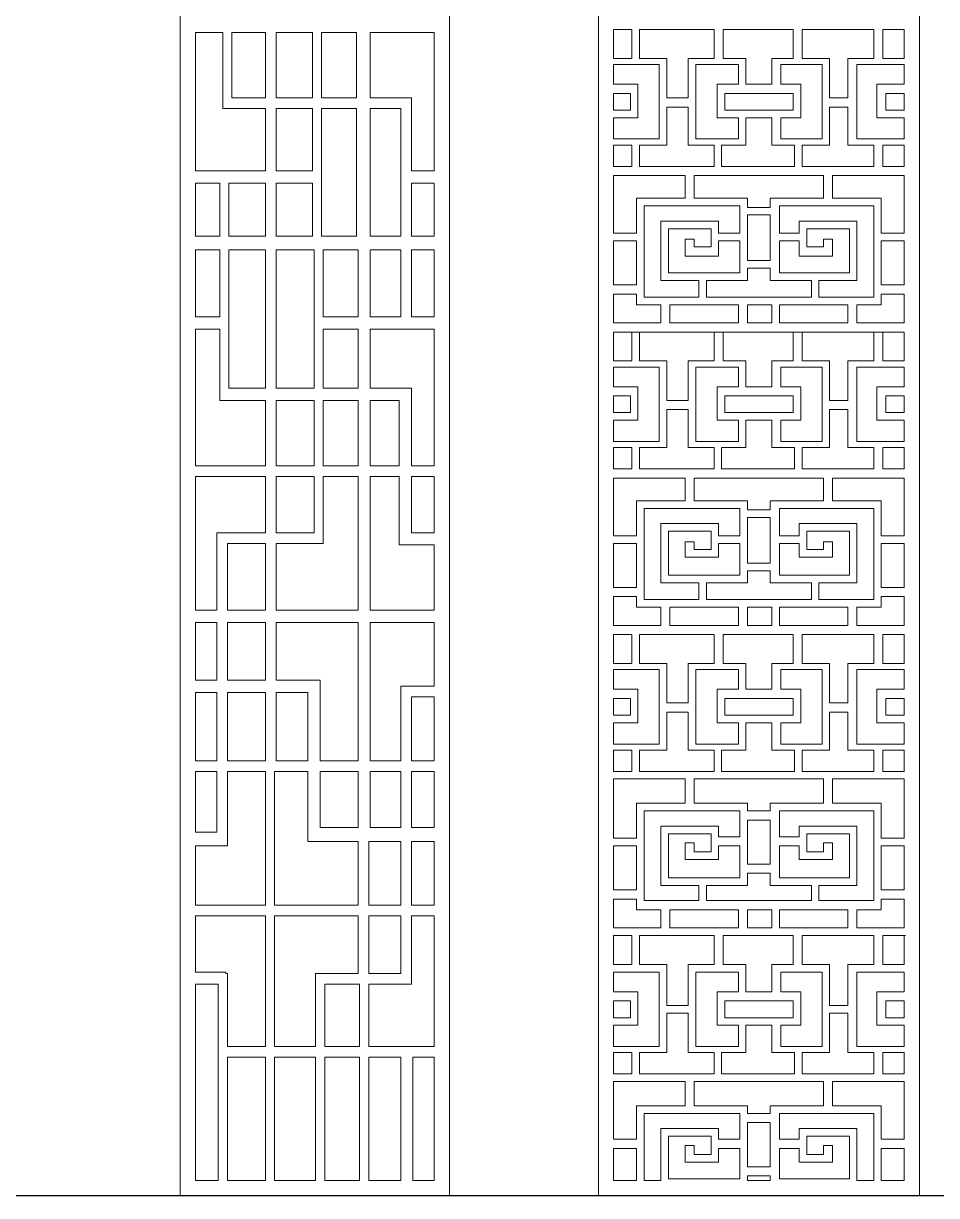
# Model space of a CAD drawing. Extents: x -66030 to 95157, y -13132 to 45879.
# Drawn here: x 58272 to 60617, y 31869 to 34880 of the extents above; entities that cross this region are included whole.
import ezdxf

# ---------------------------------------------------------------- set-up
doc = ezdxf.new("R2010")
doc.units = 0
doc.header["$LTSCALE"] = 100
doc.header["$MEASUREMENT"] = 0
doc.layers.get('0').update_dxf_attribs({"linetype": 'CONTINUOUS'})
doc.layers.add('3', color=11, linetype='CONTINUOUS')

msp = doc.modelspace()

# ---------------------------------------------------------------- linework, layer by layer
at = {"lineweight": 0}
for points in [[(58674.2, 36712.3), (59365.5, 36712.3), (59365.5, 31868.9), (58674.2, 31868.9), (58674.2, 36712.3)], [(60572.5, 31868.9), (60545.1, 31868.9), (60455.3, 31868.9), (60314.7, 31868.9), (60295.2, 31868.9), (60025.7, 31868.9), (60006.1, 31868.9), (59865.5, 31868.9), (59779.6, 31868.9), (59748.3, 31868.9), (59748.3, 36712.3), (59846, 36712.3), (59865.5, 36712.3), (60111.6, 36712.3), (60131.1, 36712.3), (60189.7, 36712.3), (60213.1, 36712.3), (60455.3, 36712.3), (60474.8, 36712.3), (60572.5, 36712.3), (60572.5, 31868.9)], [(58713.2, 34501.6), (58713.2, 34857), (58748.4, 34857), (58783.6, 34857), (58783.6, 34806.2), (58783.6, 34759.3), (58783.6, 34708.6), (58783.6, 34661.7), (58838.2, 34661.7), (58892.9, 34661.7), (58892.9, 34622.6), (58892.9, 34583.6), (58892.9, 34540.6), (58892.9, 34501.6), (58850, 34501.6), (58803.1, 34501.6), (58760.1, 34501.6), (58713.2, 34501.6)], [(58892.9, 34689), (58850, 34689), (58807, 34689), (58807, 34732), (58807, 34771.1), (58807, 34814), (58807, 34857), (58850, 34857), (58892.9, 34857), (58892.9, 34814), (58892.9, 34771.1), (58892.9, 34732), (58892.9, 34689)], [(59014, 34689), (58967.1, 34689), (58920.3, 34689), (58920.3, 34732), (58920.3, 34771.1), (58920.3, 34814), (58920.3, 34857), (58967.1, 34857), (59014, 34857), (59014, 34814), (59014, 34771.1), (59014, 34732), (59014, 34689)], [(59127.3, 34689), (59084.3, 34689), (59037.4, 34689), (59037.4, 34732), (59037.4, 34771.1), (59037.4, 34814), (59037.4, 34857), (59084.3, 34857), (59127.3, 34857), (59127.3, 34814), (59127.3, 34771.1), (59127.3, 34732), (59127.3, 34689)], [(59326.5, 34857), (59326.5, 34501.6), (59299.1, 34501.6), (59267.9, 34501.6), (59267.9, 34548.4), (59267.9, 34595.3), (59267.9, 34642.2), (59267.9, 34689), (59213.2, 34689), (59162.4, 34689), (59162.4, 34732), (59162.4, 34771.1), (59162.4, 34814), (59162.4, 34857), (59205.4, 34857), (59248.4, 34857), (59287.4, 34857), (59326.5, 34857)], [(59834.3, 34864.8), (59834.3, 34864.8), (59799.1, 34864.8), (59787.4, 34864.8), (59787.4, 34790.6), (59834.3, 34790.6), (59834.3, 34864.8)], [(59853.8, 34864.8), (59853.8, 34794.5), (59853.8, 34790.6), (59924.1, 34790.6), (59924.1, 34689), (59978.8, 34689), (59978.8, 34790.6), (60045.2, 34790.6), (60045.2, 34794.5), (60045.2, 34864.8), (59853.8, 34864.8)], [(60068.6, 34864.8), (60068.6, 34794.5), (60068.6, 34790.6), (60127.2, 34790.6), (60127.2, 34724.2), (60193.6, 34724.2), (60193.6, 34790.6), (60248.3, 34790.6), (60248.3, 34794.5), (60248.3, 34864.8), (60248.3, 34864.8), (60068.6, 34864.8)], [(60271.7, 34864.8), (60271.7, 34864.8), (60271.7, 34794.5), (60271.7, 34790.6), (60342, 34790.6), (60342, 34689), (60388.9, 34689), (60388.9, 34790.6), (60455.3, 34790.6), (60455.3, 34794.5), (60455.3, 34864.8), (60455.3, 34864.8), (60271.7, 34864.8)], [(60478.7, 34864.8), (60478.7, 34864.8), (60478.7, 34790.6), (60533.4, 34790.6), (60533.4, 34864.8), (60521.7, 34864.8), (60478.7, 34864.8)], [(59787.4, 34724.2), (59849.9, 34724.2), (59849.9, 34638.3), (59787.4, 34638.3), (59787.4, 34583.6), (59904.6, 34583.6), (59904.6, 34775), (59787.4, 34775), (59787.4, 34724.2)], [(60053, 34724.2), (60107.7, 34724.2), (60107.7, 34775), (59998.3, 34775), (59998.3, 34583.6), (60107.7, 34583.6), (60107.7, 34638.3), (60053, 34638.3), (60053, 34724.2)], [(60217, 34724.2), (60267.8, 34724.2), (60267.8, 34638.3), (60217, 34638.3), (60217, 34583.6), (60322.5, 34583.6), (60322.5, 34775), (60217, 34775), (60217, 34724.2)], [(60463.1, 34724.2), (60533.4, 34724.2), (60533.4, 34775), (60412.3, 34775), (60412.3, 34583.6), (60533.4, 34583.6), (60533.4, 34638.3), (60463.1, 34638.3), (60463.1, 34724.2)], [(59787.4, 34700.8), (59830.4, 34700.8), (59830.4, 34657.8), (59787.4, 34657.8), (59787.4, 34700.8)], [(60072.5, 34700.8), (60248.3, 34700.8), (60248.3, 34657.8), (60072.5, 34657.8), (60072.5, 34700.8)], [(60533.4, 34657.8), (60486.6, 34657.8), (60486.6, 34700.8), (60533.4, 34700.8), (60533.4, 34657.8)], [(60045.2, 34513.3), (60045.2, 34568), (59978.8, 34568), (59978.8, 34665.6), (59924.1, 34665.6), (59924.1, 34568), (59853.8, 34568), (59853.8, 34513.3), (60045.2, 34513.3)], [(60455.3, 34513.3), (60455.3, 34568), (60388.9, 34568), (60388.9, 34665.6), (60342, 34665.6), (60342, 34568), (60271.7, 34568), (60271.7, 34513.3), (60455.3, 34513.3)], [(58920.3, 34661.7), (58967.1, 34661.7), (59014, 34661.7), (59014, 34622.6), (59014, 34583.6), (59014, 34540.6), (59014, 34501.6), (58967.1, 34501.6), (58920.3, 34501.6), (58920.3, 34540.6), (58920.3, 34583.6), (58920.3, 34622.6), (58920.3, 34661.7)], [(59037.4, 34661.7), (59084.3, 34661.7), (59127.3, 34661.7), (59127.3, 34579.7), (59127.3, 34497.6), (59127.3, 34415.6), (59127.3, 34333.6), (59084.3, 34333.6), (59037.4, 34333.6), (59037.4, 34415.6), (59037.4, 34497.6), (59037.4, 34579.7), (59037.4, 34661.7)], [(59162.4, 34661.7), (59201.5, 34661.7), (59240.6, 34661.7), (59240.6, 34579.7), (59240.6, 34497.6), (59240.6, 34415.6), (59240.6, 34333.6), (59201.5, 34333.6), (59162.4, 34333.6), (59162.4, 34415.6), (59162.4, 34497.6), (59162.4, 34579.7), (59162.4, 34661.7)], [(60252.2, 34513.3), (60252.2, 34568), (60193.6, 34568), (60193.6, 34638.3), (60127.2, 34638.3), (60127.2, 34568), (60064.7, 34568), (60064.7, 34513.3), (60252.2, 34513.3)], [(59787.4, 34568), (59834.3, 34568), (59834.3, 34513.3), (59799.1, 34513.3), (59787.4, 34513.3), (59787.4, 34568)], [(60533.4, 34513.3), (60521.7, 34513.3), (60521.7, 34513.3), (60478.7, 34513.3), (60478.7, 34568), (60533.4, 34568), (60533.4, 34513.3)], [(59787.4, 34489.8), (59971, 34489.8), (59971, 34431.2), (59865.5, 34431.2), (59846, 34431.2), (59846, 34411.7), (59846, 34341.4), (59787.4, 34341.4), (59787.4, 34489.8)], [(59994.4, 34489.8), (60326.4, 34489.8), (60326.4, 34431.2), (60213.1, 34431.2), (60189.7, 34431.2), (60189.7, 34411.7), (60189.7, 34407.8), (60131.1, 34407.8), (60131.1, 34411.7), (60131.1, 34431.2), (60111.6, 34431.2), (59994.4, 34431.2), (59994.4, 34489.8)], [(60533.4, 34341.4), (60474.8, 34341.4), (60474.8, 34411.7), (60474.8, 34431.2), (60455.3, 34431.2), (60349.8, 34431.2), (60349.8, 34489.8), (60533.4, 34489.8), (60533.4, 34341.4)], [(58713.2, 34333.6), (58713.2, 34470.3), (58744.5, 34470.3), (58775.7, 34470.3), (58775.7, 34435.2), (58775.7, 34403.9), (58775.7, 34368.7), (58775.7, 34333.6), (58744.5, 34333.6), (58713.2, 34333.6)], [(58799.2, 34470.3), (58846, 34470.3), (58892.9, 34470.3), (58892.9, 34435.2), (58892.9, 34403.9), (58892.9, 34368.7), (58892.9, 34333.6), (58846, 34333.6), (58799.2, 34333.6), (58799.2, 34368.7), (58799.2, 34403.9), (58799.2, 34435.2), (58799.2, 34470.3)], [(58920.3, 34470.3), (58967.1, 34470.3), (59014, 34470.3), (59014, 34435.2), (59014, 34403.9), (59014, 34368.7), (59014, 34333.6), (58967.1, 34333.6), (58920.3, 34333.6), (58920.3, 34368.7), (58920.3, 34403.9), (58920.3, 34435.2), (58920.3, 34470.3)], [(59267.9, 34470.3), (59299.1, 34470.3), (59326.5, 34470.3), (59326.5, 34333.6), (59299.1, 34333.6), (59267.9, 34333.6), (59267.9, 34368.7), (59267.9, 34403.9), (59267.9, 34435.2), (59267.9, 34470.3)], [(60056.9, 34341.4), (60111.6, 34341.4), (60111.6, 34411.7), (59865.5, 34411.7), (59865.5, 34177.4), (60006.1, 34177.4), (60006.1, 34220.3), (59928, 34220.3), (59908.5, 34220.3), (59908.5, 34239.9), (59908.5, 34353.1), (59908.5, 34360.9), (59908.5, 34372.7), (60037.4, 34372.7), (60056.9, 34372.7), (60056.9, 34353.1), (60056.9, 34341.4)], [(60263.9, 34341.4), (60213.1, 34341.4), (60213.1, 34411.7), (60455.3, 34411.7), (60455.3, 34177.4), (60314.7, 34177.4), (60314.7, 34220.3), (60392.8, 34220.3), (60412.3, 34220.3), (60412.3, 34239.9), (60412.3, 34353.1), (60412.3, 34360.9), (60412.3, 34372.7), (60283.4, 34372.7), (60263.9, 34372.7), (60263.9, 34353.1), (60263.9, 34341.4)], [(60131.1, 34388.3), (60131.1, 34271.1), (60189.7, 34271.1), (60189.7, 34388.3), (60131.1, 34388.3)], [(60111.6, 34321.9), (60056.9, 34321.9), (60056.9, 34306.3), (60056.9, 34282.8), (60037.4, 34282.8), (59994.4, 34282.8), (59971, 34282.8), (59971, 34306.3), (59971, 34325.8), (59994.4, 34325.8), (59994.4, 34306.3), (60037.4, 34306.3), (60037.4, 34353.1), (59928, 34353.1), (59928, 34239.9), (60111.6, 34239.9), (60111.6, 34321.9)], [(60213.1, 34321.9), (60263.9, 34321.9), (60263.9, 34306.3), (60263.9, 34282.8), (60283.4, 34282.8), (60326.4, 34282.8), (60349.8, 34282.8), (60349.8, 34306.3), (60349.8, 34325.8), (60326.4, 34325.8), (60326.4, 34306.3), (60283.4, 34306.3), (60283.4, 34353.1), (60392.8, 34353.1), (60392.8, 34239.9), (60213.1, 34239.9), (60213.1, 34321.9)], [(59787.4, 34321.9), (59846, 34321.9), (59846, 34208.6), (59787.4, 34208.6), (59787.4, 34321.9)], [(60533.4, 34208.6), (60474.8, 34208.6), (60474.8, 34321.9), (60533.4, 34321.9), (60533.4, 34208.6)], [(58713.2, 34126.6), (58713.2, 34298.4), (58744.5, 34298.4), (58775.7, 34298.4), (58775.7, 34259.4), (58775.7, 34212.5), (58775.7, 34165.6), (58775.7, 34126.6), (58744.5, 34126.6), (58713.2, 34126.6)], [(58892.9, 33943), (58846, 33943), (58799.2, 33943), (58799.2, 34028.9), (58799.2, 34118.8), (58799.2, 34212.5), (58799.2, 34298.4), (58846, 34298.4), (58892.9, 34298.4), (58892.9, 34212.5), (58892.9, 34118.8), (58892.9, 34028.9), (58892.9, 33943)], [(59017.9, 33943), (58967.1, 33943), (58920.3, 33943), (58920.3, 34028.9), (58920.3, 34118.8), (58920.3, 34212.5), (58920.3, 34298.4), (58967.1, 34298.4), (59017.9, 34298.4), (59017.9, 34212.5), (59017.9, 34118.8), (59017.9, 34028.9), (59017.9, 33943)], [(59131.2, 34126.6), (59084.3, 34126.6), (59041.3, 34126.6), (59041.3, 34165.6), (59041.3, 34212.5), (59041.3, 34259.4), (59041.3, 34298.4), (59084.3, 34298.4), (59131.2, 34298.4), (59131.2, 34259.4), (59131.2, 34212.5), (59131.2, 34165.6), (59131.2, 34126.6)], [(59240.6, 34126.6), (59201.5, 34126.6), (59162.4, 34126.6), (59162.4, 34165.6), (59162.4, 34212.5), (59162.4, 34259.4), (59162.4, 34298.4), (59201.5, 34298.4), (59240.6, 34298.4), (59240.6, 34259.4), (59240.6, 34212.5), (59240.6, 34165.6), (59240.6, 34126.6)], [(59326.5, 34298.4), (59326.5, 34126.6), (59299.1, 34126.6), (59267.9, 34126.6), (59267.9, 34165.6), (59267.9, 34212.5), (59267.9, 34259.4), (59267.9, 34298.4), (59299.1, 34298.4), (59326.5, 34298.4)], [(60111.6, 34220.3), (60025.7, 34220.3), (60025.7, 34177.4), (60131.1, 34177.4), (60193.6, 34177.4), (60295.2, 34177.4), (60295.2, 34220.3), (60213.1, 34220.3), (60189.7, 34220.3), (60189.7, 34239.9), (60189.7, 34251.6), (60131.1, 34251.6), (60131.1, 34239.9), (60131.1, 34220.3), (60111.6, 34220.3)], [(59908.5, 34111), (59787.4, 34111), (59787.4, 34185.2), (59846, 34185.2), (59846, 34177.4), (59846, 34157.8), (59908.5, 34157.8), (59908.5, 34111)], [(60533.4, 34111), (60412.3, 34111), (60412.3, 34157.8), (60474.8, 34157.8), (60474.8, 34177.4), (60474.8, 34185.2), (60533.4, 34185.2), (60533.4, 34111)], [(60107.7, 34111), (59931.9, 34111), (59931.9, 34157.8), (60107.7, 34157.8), (60107.7, 34111)], [(60193.6, 34111), (60131.1, 34111), (60131.1, 34157.8), (60131.1, 34157.8), (60193.6, 34157.8), (60193.6, 34157.8), (60193.6, 34111)], [(60388.9, 34111), (60213.1, 34111), (60213.1, 34157.8), (60388.9, 34157.8), (60388.9, 34111)], [(58713.2, 33743.8), (58713.2, 34095.3), (58744.5, 34095.3), (58775.7, 34095.3), (58775.7, 34048.5), (58775.7, 34005.5), (58775.7, 33958.6), (58775.7, 33911.8), (58834.3, 33911.8), (58892.9, 33911.8), (58892.9, 33872.7), (58892.9, 33829.7), (58892.9, 33786.8), (58892.9, 33743.8), (58846, 33743.8), (58803.1, 33743.8), (58760.1, 33743.8), (58713.2, 33743.8)], [(59131.2, 33943), (59084.3, 33943), (59041.3, 33943), (59041.3, 33982.1), (59041.3, 34017.2), (59041.3, 34056.3), (59041.3, 34095.3), (59084.3, 34095.3), (59131.2, 34095.3), (59131.2, 34056.3), (59131.2, 34017.2), (59131.2, 33982.1), (59131.2, 33943)], [(59326.5, 34095.3), (59326.5, 33743.8), (59299.1, 33743.8), (59267.9, 33743.8), (59267.9, 33794.6), (59267.9, 33845.3), (59267.9, 33892.2), (59267.9, 33943), (59217.1, 33943), (59162.4, 33943), (59162.4, 33982.1), (59162.4, 34017.2), (59162.4, 34056.3), (59162.4, 34095.3), (59205.4, 34095.3), (59248.4, 34095.3), (59287.4, 34095.3), (59326.5, 34095.3)], [(60533.4, 34013.3), (60478.7, 34013.3), (60478.7, 34087.5), (60455.3, 34087.5), (60455.3, 34013.3), (60388.9, 34013.3), (60388.9, 33911.8), (60342, 33911.8), (60342, 34013.3), (60271.7, 34013.3), (60271.7, 34087.5), (60248.3, 34087.5), (60248.3, 34013.3), (60193.6, 34013.3), (60193.6, 33946.9), (60127.2, 33946.9), (60127.2, 34013.3), (60068.6, 34013.3), (60068.6, 34087.5), (60045.2, 34087.5), (60045.2, 34013.3), (59978.8, 34013.3), (59978.8, 33911.8), (59924.1, 33911.8), (59924.1, 34013.3), (59853.8, 34013.3), (59853.8, 34087.5), (59834.3, 34087.5), (59834.3, 34013.3), (59787.4, 34013.3), (59787.4, 34087.5), (59799.1, 34087.5), (60521.7, 34087.5), (60533.4, 34087.5), (60533.4, 34013.3)], [(59787.4, 33946.9), (59849.9, 33946.9), (59849.9, 33861), (59787.4, 33861), (59787.4, 33806.3), (59904.6, 33806.3), (59904.6, 33997.7), (59787.4, 33997.7), (59787.4, 33946.9)], [(60053, 33946.9), (60107.7, 33946.9), (60107.7, 33997.7), (59998.3, 33997.7), (59998.3, 33806.3), (60107.7, 33806.3), (60107.7, 33861), (60053, 33861), (60053, 33946.9)], [(60217, 33946.9), (60267.8, 33946.9), (60267.8, 33861), (60217, 33861), (60217, 33806.3), (60322.5, 33806.3), (60322.5, 33997.7), (60217, 33997.7), (60217, 33946.9)], [(60463.1, 33946.9), (60533.4, 33946.9), (60533.4, 33997.7), (60412.3, 33997.7), (60412.3, 33806.3), (60533.4, 33806.3), (60533.4, 33861), (60463.1, 33861), (60463.1, 33946.9)], [(58920.3, 33911.8), (58967.1, 33911.8), (59017.9, 33911.8), (59017.9, 33872.7), (59017.9, 33829.7), (59017.9, 33786.8), (59017.9, 33743.8), (58967.1, 33743.8), (58920.3, 33743.8), (58920.3, 33786.8), (58920.3, 33829.7), (58920.3, 33872.7), (58920.3, 33911.8)], [(59041.3, 33911.8), (59088.2, 33911.8), (59131.2, 33911.8), (59131.2, 33872.7), (59131.2, 33829.7), (59131.2, 33786.8), (59131.2, 33743.8), (59088.2, 33743.8), (59041.3, 33743.8), (59041.3, 33786.8), (59041.3, 33829.7), (59041.3, 33872.7), (59041.3, 33911.8)], [(59162.4, 33911.8), (59201.5, 33911.8), (59236.6, 33911.8), (59236.6, 33872.7), (59236.6, 33829.7), (59236.6, 33786.8), (59236.6, 33743.8), (59201.5, 33743.8), (59162.4, 33743.8), (59162.4, 33786.8), (59162.4, 33829.7), (59162.4, 33872.7), (59162.4, 33911.8)], [(59787.4, 33923.5), (59830.4, 33923.5), (59830.4, 33880.5), (59787.4, 33880.5), (59787.4, 33923.5)], [(60072.5, 33923.5), (60248.3, 33923.5), (60248.3, 33880.5), (60072.5, 33880.5), (60072.5, 33923.5)], [(60533.4, 33880.5), (60486.6, 33880.5), (60486.6, 33923.5), (60533.4, 33923.5), (60533.4, 33880.5)], [(60045.2, 33736), (60045.2, 33790.7), (59978.8, 33790.7), (59978.8, 33888.3), (59924.1, 33888.3), (59924.1, 33790.7), (59853.8, 33790.7), (59853.8, 33736), (60045.2, 33736)], [(60455.3, 33736), (60455.3, 33790.7), (60388.9, 33790.7), (60388.9, 33888.3), (60342, 33888.3), (60342, 33790.7), (60271.7, 33790.7), (60271.7, 33736), (60455.3, 33736)], [(60252.2, 33736), (60252.2, 33790.7), (60193.6, 33790.7), (60193.6, 33861), (60127.2, 33861), (60127.2, 33790.7), (60064.7, 33790.7), (60064.7, 33736), (60252.2, 33736)], [(59787.4, 33790.7), (59834.3, 33790.7), (59834.3, 33736), (59787.4, 33736), (59787.4, 33790.7)], [(60533.4, 33736), (60521.7, 33736), (60521.7, 33736), (60478.7, 33736), (60478.7, 33790.7), (60533.4, 33790.7), (60533.4, 33736)], [(58713.2, 33372.7), (58713.2, 33716.5), (58760.1, 33716.5), (58803.1, 33716.5), (58846, 33716.5), (58892.9, 33716.5), (58892.9, 33681.3), (58892.9, 33646.1), (58892.9, 33607.1), (58892.9, 33571.9), (58861.7, 33571.9), (58830.4, 33571.9), (58799.2, 33571.9), (58767.9, 33571.9), (58767.9, 33525.1), (58767.9, 33474.3), (58767.9, 33423.5), (58767.9, 33372.7), (58740.6, 33372.7), (58713.2, 33372.7)], [(59017.9, 33571.9), (58967.1, 33571.9), (58920.3, 33571.9), (58920.3, 33607.1), (58920.3, 33646.1), (58920.3, 33681.3), (58920.3, 33716.5), (58967.1, 33716.5), (59017.9, 33716.5), (59017.9, 33681.3), (59017.9, 33646.1), (59017.9, 33607.1), (59017.9, 33571.9)], [(59041.3, 33544.6), (59041.3, 33587.6), (59041.3, 33630.5), (59041.3, 33673.5), (59041.3, 33716.5), (59088.2, 33716.5), (59131.2, 33716.5), (59131.2, 33630.5), (59131.2, 33544.6), (59131.2, 33458.7), (59131.2, 33372.7), (59076.5, 33372.7), (59025.7, 33372.7), (58971, 33372.7), (58920.3, 33372.7), (58920.3, 33415.7), (58920.3, 33458.7), (58920.3, 33501.6), (58920.3, 33544.6), (58947.6, 33544.6), (58978.9, 33544.6), (59014, 33544.6), (59041.3, 33544.6)], [(59326.5, 33540.7), (59326.5, 33372.7), (59287.4, 33372.7), (59248.4, 33372.7), (59205.4, 33372.7), (59162.4, 33372.7), (59162.4, 33458.7), (59162.4, 33544.6), (59162.4, 33630.5), (59162.4, 33716.5), (59201.5, 33716.5), (59236.6, 33716.5), (59236.6, 33673.5), (59236.6, 33630.5), (59236.6, 33587.6), (59236.6, 33540.7), (59260.1, 33540.7), (59326.5, 33540.7)], [(59326.5, 33716.5), (59326.5, 33571.9), (59299.1, 33571.9), (59267.9, 33571.9), (59267.9, 33607.1), (59267.9, 33642.2), (59267.9, 33681.3), (59267.9, 33716.5), (59299.1, 33716.5), (59326.5, 33716.5)], [(59787.4, 33712.5), (59971, 33712.5), (59971, 33654), (59865.5, 33654), (59846, 33654), (59846, 33634.4), (59846, 33564.1), (59787.4, 33564.1), (59787.4, 33712.5)], [(59994.4, 33712.5), (60326.4, 33712.5), (60326.4, 33654), (60213.1, 33654), (60189.7, 33654), (60189.7, 33634.4), (60189.7, 33630.5), (60131.1, 33630.5), (60131.1, 33634.4), (60131.1, 33654), (60111.6, 33654), (59994.4, 33654), (59994.4, 33712.5)], [(60533.4, 33564.1), (60474.8, 33564.1), (60474.8, 33634.4), (60474.8, 33654), (60455.3, 33654), (60349.8, 33654), (60349.8, 33712.5), (60533.4, 33712.5), (60533.4, 33564.1)], [(60056.9, 33564.1), (60111.6, 33564.1), (60111.6, 33634.4), (59865.5, 33634.4), (59865.5, 33400.1), (60006.1, 33400.1), (60006.1, 33443), (59928, 33443), (59908.5, 33443), (59908.5, 33462.6), (59908.5, 33575.8), (59908.5, 33583.6), (59908.5, 33595.4), (60037.4, 33595.4), (60056.9, 33595.4), (60056.9, 33575.8), (60056.9, 33564.1)], [(60131.1, 33611), (60131.1, 33493.8), (60189.7, 33493.8), (60189.7, 33611), (60131.1, 33611)], [(60263.9, 33564.1), (60213.1, 33564.1), (60213.1, 33634.4), (60455.3, 33634.4), (60455.3, 33400.1), (60314.7, 33400.1), (60314.7, 33443), (60392.8, 33443), (60412.3, 33443), (60412.3, 33462.6), (60412.3, 33575.8), (60412.3, 33583.6), (60412.3, 33595.4), (60283.4, 33595.4), (60263.9, 33595.4), (60263.9, 33575.8), (60263.9, 33564.1)], [(60111.6, 33544.6), (60056.9, 33544.6), (60056.9, 33529), (60056.9, 33509.4), (60037.4, 33509.4), (59994.4, 33509.4), (59971, 33509.4), (59971, 33529), (59971, 33548.5), (59994.4, 33548.5), (59994.4, 33529), (60037.4, 33529), (60037.4, 33575.8), (59928, 33575.8), (59928, 33462.6), (60111.6, 33462.6), (60111.6, 33544.6)], [(60213.1, 33544.6), (60263.9, 33544.6), (60263.9, 33529), (60263.9, 33509.4), (60283.4, 33509.4), (60326.4, 33509.4), (60349.8, 33509.4), (60349.8, 33529), (60349.8, 33548.5), (60326.4, 33548.5), (60326.4, 33529), (60283.4, 33529), (60283.4, 33575.8), (60392.8, 33575.8), (60392.8, 33462.6), (60213.1, 33462.6), (60213.1, 33544.6)], [(58795.3, 33544.6), (58842.1, 33544.6), (58892.9, 33544.6), (58892.9, 33501.6), (58892.9, 33458.7), (58892.9, 33415.7), (58892.9, 33372.7), (58842.1, 33372.7), (58795.3, 33372.7), (58795.3, 33415.7), (58795.3, 33458.7), (58795.3, 33501.6), (58795.3, 33544.6)], [(59787.4, 33544.6), (59846, 33544.6), (59846, 33431.3), (59787.4, 33431.3), (59787.4, 33544.6)], [(60533.4, 33431.3), (60474.8, 33431.3), (60474.8, 33544.6), (60533.4, 33544.6), (60533.4, 33431.3)], [(60111.6, 33443), (60025.7, 33443), (60025.7, 33400.1), (60131.1, 33400.1), (60193.6, 33400.1), (60295.2, 33400.1), (60295.2, 33443), (60213.1, 33443), (60189.7, 33443), (60189.7, 33462.6), (60189.7, 33474.3), (60131.1, 33474.3), (60131.1, 33462.6), (60131.1, 33443), (60111.6, 33443)], [(59908.5, 33333.7), (59787.4, 33333.7), (59787.4, 33407.9), (59846, 33407.9), (59846, 33400.1), (59846, 33380.5), (59865.5, 33380.5), (59908.5, 33380.5), (59908.5, 33333.7)], [(60533.4, 33333.7), (60412.3, 33333.7), (60412.3, 33380.5), (60455.3, 33380.5), (60474.8, 33380.5), (60474.8, 33400.1), (60474.8, 33407.9), (60533.4, 33407.9), (60533.4, 33333.7)], [(60107.7, 33333.7), (59931.9, 33333.7), (59931.9, 33380.5), (60107.7, 33380.5), (60107.7, 33333.7)], [(60193.6, 33333.7), (60131.1, 33333.7), (60131.1, 33380.5), (60131.1, 33380.5), (60193.6, 33380.5), (60193.6, 33380.5), (60193.6, 33333.7)], [(60388.9, 33333.7), (60213.1, 33333.7), (60213.1, 33380.5), (60388.9, 33380.5), (60388.9, 33333.7)], [(58713.2, 33193.1), (58713.2, 33341.5), (58740.6, 33341.5), (58767.9, 33341.5), (58767.9, 33306.3), (58767.9, 33267.3), (58767.9, 33228.2), (58767.9, 33193.1), (58740.6, 33193.1), (58713.2, 33193.1)], [(58892.9, 33193.1), (58842.1, 33193.1), (58795.3, 33193.1), (58795.3, 33228.2), (58795.3, 33267.3), (58795.3, 33306.3), (58795.3, 33341.5), (58842.1, 33341.5), (58892.9, 33341.5), (58892.9, 33306.3), (58892.9, 33267.3), (58892.9, 33228.2), (58892.9, 33193.1)], [(58920.3, 33193.1), (58920.3, 33228.2), (58920.3, 33267.3), (58920.3, 33306.3), (58920.3, 33341.5), (58971, 33341.5), (59025.7, 33341.5), (59076.5, 33341.5), (59131.2, 33341.5), (59131.2, 33255.5), (59131.2, 33165.7), (59131.2, 33075.9), (59131.2, 32986), (59080.4, 32986), (59033.5, 32986), (59033.5, 33040.7), (59033.5, 33091.5), (59033.5, 33142.3), (59033.5, 33193.1), (58974.9, 33193.1), (58920.3, 33193.1)], [(59326.5, 33341.5), (59326.5, 33177.4), (59283.5, 33177.4), (59240.6, 33177.4), (59240.6, 33130.6), (59240.6, 33083.7), (59240.6, 33036.8), (59240.6, 32986), (59201.5, 32986), (59162.4, 32986), (59162.4, 33075.9), (59162.4, 33165.7), (59162.4, 33255.5), (59162.4, 33341.5), (59205.4, 33341.5), (59248.4, 33341.5), (59287.4, 33341.5), (59326.5, 33341.5)], [(59834.3, 33236), (59834.3, 33310.2), (59834.3, 33310.2), (59799.1, 33310.2), (59787.4, 33310.2), (59787.4, 33236), (59834.3, 33236)], [(59853.8, 33310.2), (59853.8, 33236), (59924.1, 33236), (59924.1, 33134.5), (59978.8, 33134.5), (59978.8, 33236), (60045.2, 33236), (60045.2, 33310.2), (59853.8, 33310.2)], [(60068.6, 33310.2), (60068.6, 33236), (60127.2, 33236), (60127.2, 33169.6), (60193.6, 33169.6), (60193.6, 33236), (60248.3, 33236), (60248.3, 33310.2), (60248.3, 33310.2), (60068.6, 33310.2)], [(60271.7, 33310.2), (60271.7, 33310.2), (60271.7, 33236), (60342, 33236), (60342, 33134.5), (60388.9, 33134.5), (60388.9, 33236), (60455.3, 33236), (60455.3, 33310.2), (60455.3, 33310.2), (60271.7, 33310.2)], [(60478.7, 33310.2), (60478.7, 33310.2), (60478.7, 33236), (60533.4, 33236), (60533.4, 33310.2), (60521.7, 33310.2), (60478.7, 33310.2)], [(59787.4, 33169.6), (59849.9, 33169.6), (59849.9, 33083.7), (59787.4, 33083.7), (59787.4, 33029), (59904.6, 33029), (59904.6, 33220.4), (59787.4, 33220.4), (59787.4, 33169.6)], [(60053, 33169.6), (60107.7, 33169.6), (60107.7, 33220.4), (59998.3, 33220.4), (59998.3, 33029), (60107.7, 33029), (60107.7, 33083.7), (60053, 33083.7), (60053, 33169.6)], [(60217, 33169.6), (60267.8, 33169.6), (60267.8, 33083.7), (60217, 33083.7), (60217, 33029), (60322.5, 33029), (60322.5, 33220.4), (60217, 33220.4), (60217, 33169.6)], [(60463.1, 33169.6), (60533.4, 33169.6), (60533.4, 33220.4), (60412.3, 33220.4), (60412.3, 33029), (60533.4, 33029), (60533.4, 33083.7), (60463.1, 33083.7), (60463.1, 33169.6)], [(58713.2, 32986), (58713.2, 33161.8), (58740.6, 33161.8), (58767.9, 33161.8), (58767.9, 33118.8), (58767.9, 33075.9), (58767.9, 33032.9), (58767.9, 32986), (58740.6, 32986), (58713.2, 32986)], [(58795.3, 33161.8), (58842.1, 33161.8), (58892.9, 33161.8), (58892.9, 33118.8), (58892.9, 33075.9), (58892.9, 33032.9), (58892.9, 32986), (58842.1, 32986), (58795.3, 32986), (58795.3, 33032.9), (58795.3, 33075.9), (58795.3, 33118.8), (58795.3, 33161.8)], [(58920.3, 33161.8), (58959.3, 33161.8), (59002.3, 33161.8), (59002.3, 33118.8), (59002.3, 33075.9), (59002.3, 33032.9), (59002.3, 32986), (58959.3, 32986), (58920.3, 32986), (58920.3, 33032.9), (58920.3, 33075.9), (58920.3, 33118.8), (58920.3, 33161.8)], [(59326.5, 33150.1), (59326.5, 32986), (59299.1, 32986), (59267.9, 32986), (59267.9, 33029), (59267.9, 33068.1), (59267.9, 33111), (59267.9, 33150.1), (59299.1, 33150.1), (59326.5, 33150.1)], [(59787.4, 33146.2), (59830.4, 33146.2), (59830.4, 33103.2), (59787.4, 33103.2), (59787.4, 33146.2)], [(60072.5, 33146.2), (60248.3, 33146.2), (60248.3, 33103.2), (60072.5, 33103.2), (60072.5, 33146.2)], [(60533.4, 33103.2), (60486.6, 33103.2), (60486.6, 33146.2), (60533.4, 33146.2), (60533.4, 33103.2)], [(60045.2, 32958.7), (60045.2, 33013.4), (59978.8, 33013.4), (59978.8, 33111), (59924.1, 33111), (59924.1, 33013.4), (59853.8, 33013.4), (59853.8, 32958.7), (60045.2, 32958.7)], [(60455.3, 32958.7), (60455.3, 33013.4), (60388.9, 33013.4), (60388.9, 33111), (60342, 33111), (60342, 33013.4), (60271.7, 33013.4), (60271.7, 32958.7), (60455.3, 32958.7)], [(60252.2, 32958.7), (60252.2, 33013.4), (60193.6, 33013.4), (60193.6, 33083.7), (60127.2, 33083.7), (60127.2, 33013.4), (60064.7, 33013.4), (60064.7, 32958.7), (60252.2, 32958.7)], [(59787.4, 33013.4), (59834.3, 33013.4), (59834.3, 32958.7), (59787.4, 32958.7), (59787.4, 33013.4)], [(60533.4, 32958.7), (60478.7, 32958.7), (60478.7, 33013.4), (60533.4, 33013.4), (60533.4, 32958.7)], [(58713.2, 32615), (58713.2, 32767.3), (58756.2, 32767.3), (58795.3, 32767.3), (58795.3, 32818.1), (58795.3, 32865), (58795.3, 32911.8), (58795.3, 32958.7), (58842.1, 32958.7), (58892.9, 32958.7), (58892.9, 32872.8), (58892.9, 32786.8), (58892.9, 32700.9), (58892.9, 32615), (58846, 32615), (58803.1, 32615), (58760.1, 32615), (58713.2, 32615)], [(58713.2, 32802.5), (58713.2, 32958.7), (58740.6, 32958.7), (58767.9, 32958.7), (58767.9, 32919.6), (58767.9, 32880.6), (58767.9, 32841.5), (58767.9, 32802.5), (58740.6, 32802.5), (58713.2, 32802.5)], [(59131.2, 32779), (59131.2, 32736.1), (59131.2, 32697), (59131.2, 32657.9), (59131.2, 32615), (59076.5, 32615), (59025.7, 32615), (58971, 32615), (58916.4, 32615), (58916.4, 32700.9), (58916.4, 32786.8), (58916.4, 32872.8), (58916.4, 32958.7), (58959.3, 32958.7), (59002.3, 32958.7), (59002.3, 32915.7), (59002.3, 32868.9), (59002.3, 32822), (59002.3, 32779), (59033.5, 32779), (59068.7, 32779), (59099.9, 32779), (59131.2, 32779)], [(59131.2, 32814.2), (59080.4, 32814.2), (59033.5, 32814.2), (59033.5, 32849.3), (59033.5, 32884.5), (59033.5, 32923.5), (59033.5, 32958.7), (59080.4, 32958.7), (59131.2, 32958.7), (59131.2, 32923.5), (59131.2, 32884.5), (59131.2, 32849.3), (59131.2, 32814.2)], [(59240.6, 32814.2), (59201.5, 32814.2), (59162.4, 32814.2), (59162.4, 32849.3), (59162.4, 32884.5), (59162.4, 32923.5), (59162.4, 32958.7), (59201.5, 32958.7), (59240.6, 32958.7), (59240.6, 32923.5), (59240.6, 32884.5), (59240.6, 32849.3), (59240.6, 32814.2)], [(59326.5, 32958.7), (59326.5, 32814.2), (59299.1, 32814.2), (59267.9, 32814.2), (59267.9, 32849.3), (59267.9, 32884.5), (59267.9, 32923.5), (59267.9, 32958.7), (59299.1, 32958.7), (59326.5, 32958.7)], [(59787.4, 32939.2), (59971, 32939.2), (59971, 32876.7), (59865.5, 32876.7), (59846, 32876.7), (59846, 32857.1), (59846, 32786.8), (59787.4, 32786.8), (59787.4, 32939.2)], [(59994.4, 32939.2), (60326.4, 32939.2), (60326.4, 32876.7), (60213.1, 32876.7), (60189.7, 32876.7), (60189.7, 32857.1), (60189.7, 32857.1), (60131.1, 32857.1), (60131.1, 32857.1), (60131.1, 32876.7), (60111.6, 32876.7), (59994.4, 32876.7), (59994.4, 32939.2)], [(60533.4, 32786.8), (60474.8, 32786.8), (60474.8, 32857.1), (60474.8, 32876.7), (60455.3, 32876.7), (60349.8, 32876.7), (60349.8, 32939.2), (60533.4, 32939.2), (60533.4, 32786.8)], [(60056.9, 32790.7), (60111.6, 32790.7), (60111.6, 32857.1), (59865.5, 32857.1), (59865.5, 32626.7), (60006.1, 32626.7), (60006.1, 32665.7), (59928, 32665.7), (59908.5, 32665.7), (59908.5, 32685.3), (59908.5, 32798.5), (59908.5, 32806.4), (59908.5, 32818.1), (60037.4, 32818.1), (60056.9, 32818.1), (60056.9, 32798.5), (60056.9, 32790.7)], [(60263.9, 32790.7), (60213.1, 32790.7), (60213.1, 32857.1), (60455.3, 32857.1), (60455.3, 32626.7), (60314.7, 32626.7), (60314.7, 32665.7), (60392.8, 32665.7), (60412.3, 32665.7), (60412.3, 32685.3), (60412.3, 32798.5), (60412.3, 32806.4), (60412.3, 32818.1), (60283.4, 32818.1), (60263.9, 32818.1), (60263.9, 32798.5), (60263.9, 32790.7)], [(60131.1, 32833.7), (60131.1, 32720.4), (60189.7, 32720.4), (60189.7, 32833.7), (60131.1, 32833.7)], [(60111.6, 32767.3), (60056.9, 32767.3), (60056.9, 32751.7), (60056.9, 32732.1), (60037.4, 32732.1), (59994.4, 32732.1), (59971, 32732.1), (59971, 32751.7), (59971, 32775.1), (59994.4, 32775.1), (59994.4, 32751.7), (60037.4, 32751.7), (60037.4, 32798.5), (59928, 32798.5), (59928, 32685.3), (60111.6, 32685.3), (60111.6, 32767.3)], [(60213.1, 32767.3), (60263.9, 32767.3), (60263.9, 32751.7), (60263.9, 32732.1), (60283.4, 32732.1), (60326.4, 32732.1), (60349.8, 32732.1), (60349.8, 32751.7), (60349.8, 32775.1), (60326.4, 32775.1), (60326.4, 32751.7), (60283.4, 32751.7), (60283.4, 32798.5), (60392.8, 32798.5), (60392.8, 32685.3), (60213.1, 32685.3), (60213.1, 32767.3)], [(59158.5, 32779), (59197.6, 32779), (59240.6, 32779), (59240.6, 32736.1), (59240.6, 32697), (59240.6, 32657.9), (59240.6, 32615), (59197.6, 32615), (59158.5, 32615), (59158.5, 32657.9), (59158.5, 32697), (59158.5, 32736.1), (59158.5, 32779)], [(59326.5, 32779), (59326.5, 32615), (59299.1, 32615), (59267.9, 32615), (59267.9, 32657.9), (59267.9, 32697), (59267.9, 32736.1), (59267.9, 32779), (59299.1, 32779), (59326.5, 32779)], [(59787.4, 32767.3), (59846, 32767.3), (59846, 32654), (59787.4, 32654), (59787.4, 32767.3)], [(60533.4, 32654), (60474.8, 32654), (60474.8, 32767.3), (60533.4, 32767.3), (60533.4, 32654)], [(60111.6, 32665.7), (60025.7, 32665.7), (60025.7, 32626.7), (60131.1, 32626.7), (60193.6, 32626.7), (60295.2, 32626.7), (60295.2, 32665.7), (60213.1, 32665.7), (60189.7, 32665.7), (60189.7, 32685.3), (60189.7, 32697), (60131.1, 32697), (60131.1, 32685.3), (60131.1, 32665.7), (60111.6, 32665.7)], [(59908.5, 32556.4), (59787.4, 32556.4), (59787.4, 32630.6), (59846, 32630.6), (59846, 32626.7), (59846, 32603.3), (59865.5, 32603.3), (59908.5, 32603.3), (59908.5, 32556.4)], [(60533.4, 32556.4), (60412.3, 32556.4), (60412.3, 32603.3), (60455.3, 32603.3), (60474.8, 32603.3), (60474.8, 32626.7), (60474.8, 32630.6), (60533.4, 32630.6), (60533.4, 32556.4)], [(58713.2, 32443.1), (58713.2, 32587.6), (58760.1, 32587.6), (58803.1, 32587.6), (58846, 32587.6), (58892.9, 32587.6), (58892.9, 32505.6), (58892.9, 32419.7), (58892.9, 32337.6), (58892.9, 32251.7), (58842.1, 32251.7), (58795.3, 32251.7), (58795.3, 32298.6), (58795.3, 32345.5), (58795.3, 32392.3), (58795.3, 32439.2), (58795.3, 32439.2), (58791.4, 32439.2), (58791.4, 32443.1), (58791.4, 32443.1), (58752.3, 32443.1), (58713.2, 32443.1)], [(59021.8, 32251.7), (58971, 32251.7), (58916.4, 32251.7), (58916.4, 32337.6), (58916.4, 32419.7), (58916.4, 32505.6), (58916.4, 32587.6), (58971, 32587.6), (59025.7, 32587.6), (59076.5, 32587.6), (59131.2, 32587.6), (59131.2, 32552.5), (59131.2, 32513.4), (59131.2, 32478.3), (59131.2, 32439.2), (59076.5, 32439.2), (59021.8, 32439.2), (59021.8, 32392.3), (59021.8, 32345.5), (59021.8, 32298.6), (59021.8, 32251.7)], [(59326.5, 32587.6), (59326.5, 32251.7), (59287.4, 32251.7), (59244.5, 32251.7), (59201.5, 32251.7), (59158.5, 32251.7), (59158.5, 32290.8), (59158.5, 32329.8), (59158.5, 32368.9), (59158.5, 32411.9), (59213.2, 32411.9), (59267.9, 32411.9), (59267.9, 32454.8), (59267.9, 32497.8), (59267.9, 32544.7), (59267.9, 32587.6), (59299.1, 32587.6), (59326.5, 32587.6)], [(59240.6, 32439.2), (59197.6, 32439.2), (59158.5, 32439.2), (59158.5, 32478.3), (59158.5, 32513.4), (59158.5, 32552.5), (59158.5, 32587.6), (59197.6, 32587.6), (59240.6, 32587.6), (59240.6, 32552.5), (59240.6, 32513.4), (59240.6, 32478.3), (59240.6, 32439.2)], [(60107.7, 32556.4), (59931.9, 32556.4), (59931.9, 32603.3), (60107.7, 32603.3), (60107.7, 32556.4)], [(60193.6, 32556.4), (60131.1, 32556.4), (60131.1, 32603.3), (60131.1, 32603.3), (60193.6, 32603.3), (60193.6, 32603.3), (60193.6, 32556.4)], [(60388.9, 32556.4), (60213.1, 32556.4), (60213.1, 32603.3), (60388.9, 32603.3), (60388.9, 32556.4)], [(59834.3, 32532.9), (59834.3, 32536.9), (59799.1, 32536.9), (59787.4, 32536.9), (59787.4, 32462.6), (59834.3, 32462.6), (59834.3, 32532.9)], [(59853.8, 32536.9), (59853.8, 32462.6), (59924.1, 32462.6), (59924.1, 32357.2), (59978.8, 32357.2), (59978.8, 32462.6), (60045.2, 32462.6), (60045.2, 32536.9), (59853.8, 32536.9)], [(60068.6, 32536.9), (60068.6, 32462.6), (60127.2, 32462.6), (60127.2, 32392.3), (60193.6, 32392.3), (60193.6, 32462.6), (60248.3, 32462.6), (60248.3, 32532.9), (60248.3, 32536.9), (60068.6, 32536.9)], [(60271.7, 32536.9), (60271.7, 32532.9), (60271.7, 32462.6), (60342, 32462.6), (60342, 32357.2), (60388.9, 32357.2), (60388.9, 32462.6), (60455.3, 32462.6), (60455.3, 32532.9), (60455.3, 32536.9), (60271.7, 32536.9)], [(60478.7, 32536.9), (60478.7, 32532.9), (60478.7, 32462.6), (60533.4, 32462.6), (60533.4, 32536.9), (60537.3, 32536.9), (60478.7, 32536.9)], [(59787.4, 32392.3), (59849.9, 32392.3), (59849.9, 32306.4), (59787.4, 32306.4), (59787.4, 32251.7), (59904.6, 32251.7), (59904.6, 32443.1), (59787.4, 32443.1), (59787.4, 32392.3)], [(60053, 32392.3), (60107.7, 32392.3), (60107.7, 32443.1), (59998.3, 32443.1), (59998.3, 32251.7), (60107.7, 32251.7), (60107.7, 32306.4), (60053, 32306.4), (60053, 32392.3)], [(60217, 32392.3), (60267.8, 32392.3), (60267.8, 32306.4), (60217, 32306.4), (60217, 32251.7), (60322.5, 32251.7), (60322.5, 32443.1), (60217, 32443.1), (60217, 32392.3)], [(60463.1, 32392.3), (60533.4, 32392.3), (60533.4, 32443.1), (60412.3, 32443.1), (60412.3, 32251.7), (60533.4, 32251.7), (60533.4, 32306.4), (60463.1, 32306.4), (60463.1, 32392.3)], [(58771.8, 31908), (58713.2, 31908), (58713.2, 32411.9), (58740.6, 32411.9), (58771.8, 32411.9), (58771.8, 32325.9), (58771.8, 32197), (58771.8, 32052.5), (58771.8, 31908)], [(59135.1, 32251.7), (59092.1, 32251.7), (59045.3, 32251.7), (59045.3, 32290.8), (59045.3, 32329.8), (59045.3, 32368.9), (59045.3, 32411.9), (59092.1, 32411.9), (59135.1, 32411.9), (59135.1, 32368.9), (59135.1, 32329.8), (59135.1, 32290.8), (59135.1, 32251.7)], [(59787.4, 32368.9), (59830.4, 32368.9), (59830.4, 32325.9), (59787.4, 32325.9), (59787.4, 32368.9)], [(60072.5, 32368.9), (60248.3, 32368.9), (60248.3, 32325.9), (60072.5, 32325.9), (60072.5, 32368.9)], [(60533.4, 32325.9), (60486.6, 32325.9), (60486.6, 32368.9), (60533.4, 32368.9), (60533.4, 32325.9)], [(60045.2, 32181.4), (59853.8, 32181.4), (59853.8, 32236.1), (59924.1, 32236.1), (59924.1, 32337.6), (59978.8, 32337.6), (59978.8, 32236.1), (60045.2, 32236.1), (60045.2, 32181.4)], [(60455.3, 32181.4), (60271.7, 32181.4), (60271.7, 32236.1), (60342, 32236.1), (60342, 32337.6), (60388.9, 32337.6), (60388.9, 32236.1), (60455.3, 32236.1), (60455.3, 32181.4)], [(60252.2, 32181.4), (60064.7, 32181.4), (60064.7, 32236.1), (60127.2, 32236.1), (60127.2, 32306.4), (60193.6, 32306.4), (60193.6, 32236.1), (60252.2, 32236.1), (60252.2, 32181.4)], [(58892.9, 31908), (58795.3, 31908), (58795.3, 32009.5), (58795.3, 32103.3), (58795.3, 32181.4), (58795.3, 32224.4), (58842.1, 32224.4), (58892.9, 32224.4), (58892.9, 32181.4), (58892.9, 32103.3), (58892.9, 32009.5), (58892.9, 31908)], [(59021.8, 31908), (58916.4, 31908), (58916.4, 32009.5), (58916.4, 32103.3), (58916.4, 32181.4), (58916.4, 32224.4), (58967.1, 32224.4), (59021.8, 32224.4), (59021.8, 32181.4), (59021.8, 32103.3), (59021.8, 32009.5), (59021.8, 31908)], [(59135.1, 31908), (59045.3, 31908), (59045.3, 32009.5), (59045.3, 32103.3), (59045.3, 32181.4), (59045.3, 32224.4), (59092.1, 32224.4), (59135.1, 32224.4), (59135.1, 32181.4), (59135.1, 32103.3), (59135.1, 32009.5), (59135.1, 31908)], [(59240.6, 31908), (59158.5, 31908), (59158.5, 32009.5), (59158.5, 32103.3), (59158.5, 32181.4), (59158.5, 32224.4), (59201.5, 32224.4), (59240.6, 32224.4), (59240.6, 32181.4), (59240.6, 32103.3), (59240.6, 32009.5), (59240.6, 31908)], [(59326.5, 32224.4), (59326.5, 31908), (59271.8, 31908), (59271.8, 32009.5), (59271.8, 32103.3), (59271.8, 32181.4), (59271.8, 32224.4), (59299.1, 32224.4), (59326.5, 32224.4)], [(59787.4, 32236.1), (59834.3, 32236.1), (59834.3, 32181.4), (59787.4, 32181.4), (59787.4, 32236.1)], [(60533.4, 32181.4), (60478.7, 32181.4), (60478.7, 32236.1), (60533.4, 32236.1), (60533.4, 32181.4)], [(59787.4, 32161.9), (59971, 32161.9), (59971, 32099.4), (59865.5, 32099.4), (59846, 32099.4), (59846, 32079.9), (59846, 32013.5), (59787.4, 32013.5), (59787.4, 32161.9)], [(60326.4, 32161.9), (60326.4, 32099.4), (60213.1, 32099.4), (60189.7, 32099.4), (60189.7, 32079.9), (60189.7, 32079.9), (60131.1, 32079.9), (60131.1, 32079.9), (60131.1, 32099.4), (60111.6, 32099.4), (59994.4, 32099.4), (59994.4, 32161.9), (60326.4, 32161.9)], [(60533.4, 32013.5), (60474.8, 32013.5), (60474.8, 32079.9), (60474.8, 32099.4), (60455.3, 32099.4), (60349.8, 32099.4), (60349.8, 32161.9), (60533.4, 32161.9), (60533.4, 32013.5)], [(59865.5, 31908), (59865.5, 32079.9), (60111.6, 32079.9), (60111.6, 32013.5), (60056.9, 32013.5), (60056.9, 32021.3), (60056.9, 32040.8), (60037.4, 32040.8), (59908.5, 32040.8), (59908.5, 32029.1), (59908.5, 32021.3), (59908.5, 31911.9), (59908.5, 31908), (59865.5, 31908)], [(60412.3, 31908), (60412.3, 31911.9), (60412.3, 32021.3), (60412.3, 32029.1), (60412.3, 32040.8), (60283.4, 32040.8), (60263.9, 32040.8), (60263.9, 32021.3), (60263.9, 32013.5), (60213.1, 32013.5), (60213.1, 32079.9), (60455.3, 32079.9), (60455.3, 31908), (60412.3, 31908)], [(60131.1, 32056.4), (60189.7, 32056.4), (60189.7, 31943.1), (60131.1, 31943.1), (60131.1, 32056.4)], [(60111.6, 31990), (60111.6, 31911.9), (59928, 31911.9), (59928, 32021.3), (60037.4, 32021.3), (60037.4, 31974.4), (59994.4, 31974.4), (59994.4, 31997.8), (59971, 31997.8), (59971, 31974.4), (59971, 31954.9), (59994.4, 31954.9), (60037.4, 31954.9), (60056.9, 31954.9), (60056.9, 31974.4), (60056.9, 31990), (60111.6, 31990)], [(60263.9, 31990), (60263.9, 31974.4), (60263.9, 31954.9), (60283.4, 31954.9), (60326.4, 31954.9), (60349.8, 31954.9), (60349.8, 31974.4), (60349.8, 31997.8), (60326.4, 31997.8), (60326.4, 31974.4), (60283.4, 31974.4), (60283.4, 32021.3), (60392.8, 32021.3), (60392.8, 31911.9), (60213.1, 31911.9), (60213.1, 31990), (60263.9, 31990)], [(59787.4, 31990), (59846, 31990), (59846, 31908), (59799.1, 31908), (59799.1, 31908), (59787.4, 31908), (59787.4, 31990)], [(60533.4, 31908), (60521.7, 31908), (60521.7, 31908), (60474.8, 31908), (60474.8, 31990), (60533.4, 31990), (60533.4, 31908)], [(60131.1, 31908), (60131.1, 31911.9), (60131.1, 31919.7), (60189.7, 31919.7), (60189.7, 31911.9), (60189.7, 31908), (60131.1, 31908)]]:
    msp.add_lwpolyline(points, close=True, dxfattribs=at)
at = {"layer": '3', "color": 2}
msp.add_line((-66009.4, 31868.9), (90873, 31868.9), dxfattribs=at)

doc.saveas('drawing.dxf')
